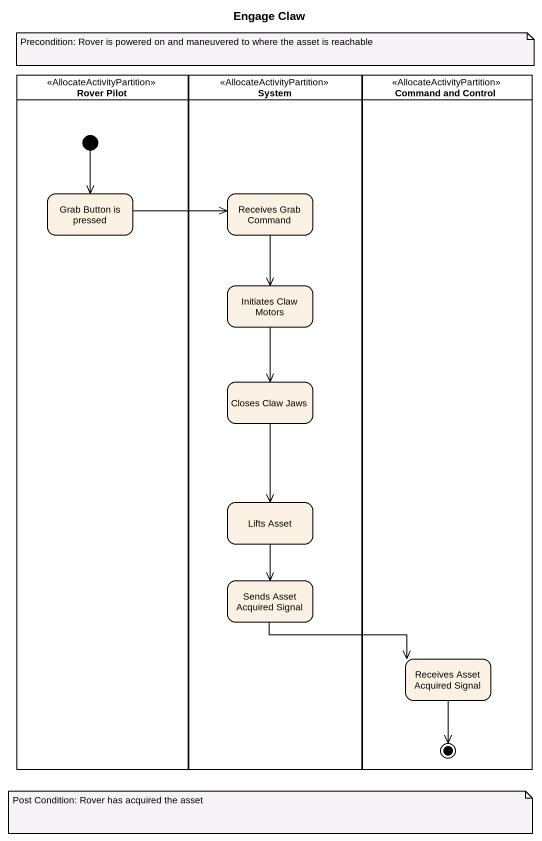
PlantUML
@startuml
title Engage Claw
hide empty description
state "Rover Pilot" as Rover_Pilot <<AllocateActivityPartition>> {
  state "Grab Button is pressed" as Grab_Button_is_pressed
  [*] --> Grab_Button_is_pressed
}
state System <<AllocateActivityPartition>> {
  state "Receives Grab Command" as Receives_Grab_Command
  state "Initiates Claw Motors" as Initiates_Claw_Motors
  state "Closes Claw Jaws" as Closes_Claw_Jaws
  state "Lifts Asset" as Lifts_Asset
  state "Sends Asset Acquired Signal" as Sends_Asset_Acquired_Signal
}
state "Command and Control" as Command_and_Control <<AllocateActivityPartition>> {
  state "Receives Asset Acquired Signal" as Receives_Asset_Acquired
  Receives_Asset_Acquired --> [*]
}
Grab_Button_is_pressed -right-> Receives_Grab_Command
Receives_Grab_Command --> Initiates_Claw_Motors
Initiates_Claw_Motors --> Closes_Claw_Jaws
Closes_Claw_Jaws --> Lifts_Asset
Lifts_Asset --> Sends_Asset_Acquired_Signal
Sends_Asset_Acquired_Signal -right-> Receives_Asset_Acquired
note as N1
  Precondition: Rover is powered on and maneuvered to where the asset is reachable
end note
note as N2
  Post Condition: Rover has acquired the asset
end note
@enduml
